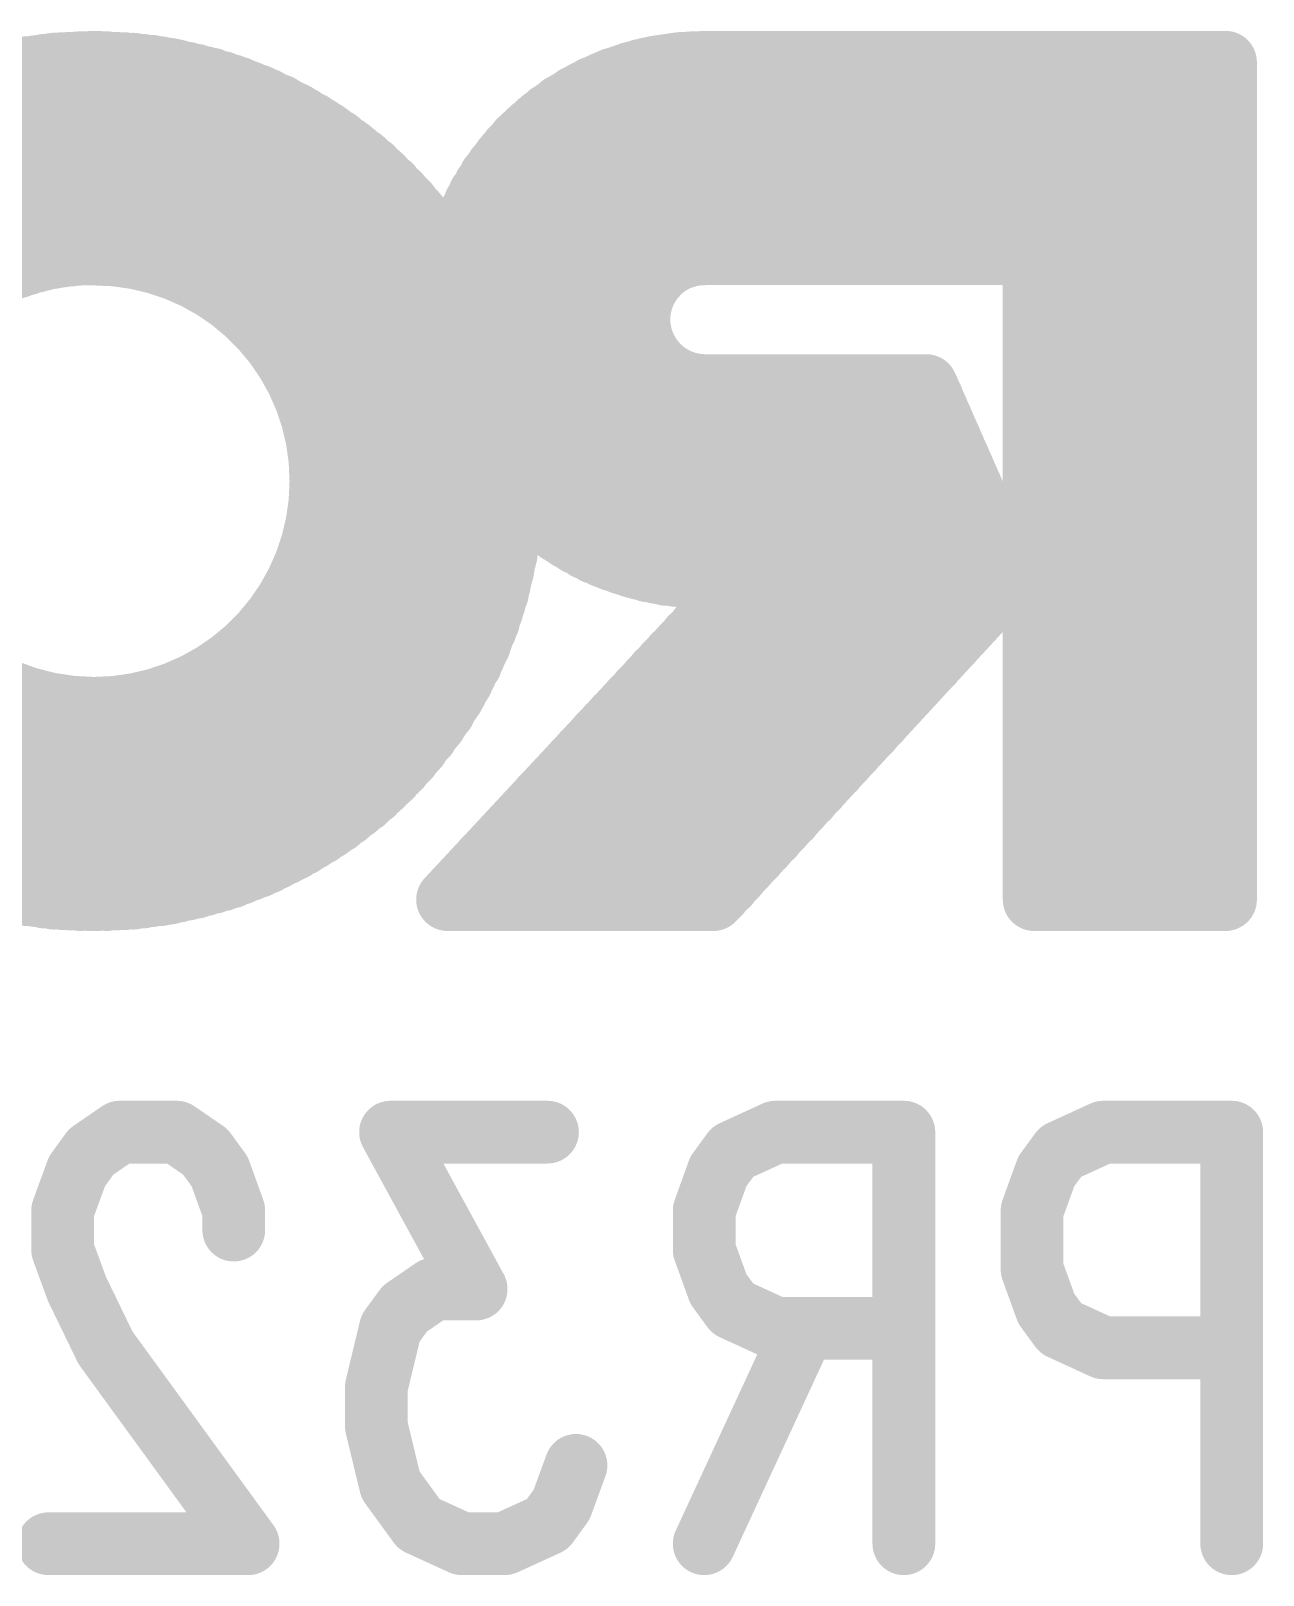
# Model space of a CAD drawing. Extents: x 100 to 144.1, y 92.1 to 144.1.
# Drawn here: x 113.886 to 115.85, y 118.909 to 121.372 of the extents above; entities that cross this region are included whole.
import ezdxf

# ---------------------------------------------------------------- set-up
doc = ezdxf.new("R2010")
doc.units = 0
doc.layers.get('0').update_dxf_attribs({"linetype": 'CONTINUOUS'})
doc.layers.add('SILK-BOTTOM_PHO', color=14, linetype='CONTINUOUS')

# ---------------------------------------------------------------- blocks, each defined once
blk = doc.blocks.new('ROUND_1')
at = {"const_width": 0.050038}
blk.add_lwpolyline([(-0.025018, 0, 1), (0.025018, 0, 1)], format="xyb", close=True, dxfattribs=at)

msp = doc.modelspace()

# ---------------------------------------------------------------- linework, layer by layer
at = {"layer": 'SILK-BOTTOM_PHO', "const_width": 0.100076}
for points in [[(113.986056, 121.32183, 0.2787557), (113.394744, 120.964452)], [(114.558572, 120.99671, 0.2637088), (113.985802, 121.321376)], [(114.9604, 121.32183, 0.3541647), (114.558572, 120.996456)], [(113.985802, 121.016776, 0.4142152), (113.622582, 120.65381)], [(114.348006, 120.65381, 0.4150365), (113.985802, 121.016014)], [(114.960146, 121.016776, 0.4142136), (114.85499, 120.91162)], [(114.85499, 120.91162, 0.4114035), (114.960146, 120.80621)], [(113.623344, 120.65381, 0.412169), (113.985802, 120.291606)], [(113.985802, 120.291606, 0.4142136), (114.348006, 120.65381)], [(113.985802, 119.986552, 0.4075421), (114.65306, 120.638824)], [(114.65306, 120.638824, 0.2134652), (114.9604, 120.500892)], [(114.960146, 120.500648, 0.0453372), (115.034538, 120.507406)], [(113.39449, 120.343676, 0.2778445), (113.985294, 119.986552)]]:
    msp.add_lwpolyline(points, format="xyb", dxfattribs=at)
for points in [[(113.837212, 121.304558), (113.837212, 120.984772)], [(113.851436, 121.307606), (113.851436, 120.990868)], [(114.11458, 121.30913), (113.85677, 121.30913)], [(113.865406, 121.310908), (113.865406, 120.995694)], [(113.87963, 121.313194), (113.87963, 121.000266)], [(113.893854, 121.314718), (113.893854, 121.00433)], [(113.907824, 121.317004), (113.907824, 121.00814)], [(113.922048, 121.318782), (113.922048, 121.01068)], [(113.936272, 121.319544), (113.936272, 121.012966)], [(113.950242, 121.320306), (113.950242, 121.01449)], [(113.964466, 121.321068), (113.964466, 121.016014)], [(113.97869, 121.321068), (113.97869, 121.016014)], [(113.99266, 121.32183), (113.99266, 121.016014)], [(114.006884, 121.321068), (114.006884, 121.016014)], [(114.021108, 121.320306), (114.021108, 121.01449)], [(114.035332, 121.319544), (114.035332, 121.012966)], [(114.049302, 121.318782), (114.049302, 121.01068)], [(114.063526, 121.317004), (114.063526, 121.00814)], [(114.07775, 121.31548), (114.07775, 121.005092)], [(114.09172, 121.313194), (114.09172, 121.000266)], [(114.105944, 121.310908), (114.105944, 120.996456)], [(114.120168, 121.307606), (114.120168, 120.990868)], [(114.134138, 121.304558), (114.134138, 120.984772)], [(114.841528, 121.303796), (114.841528, 120.518682)], [(114.855752, 121.307606), (114.855752, 120.924066)], [(115.790218, 121.30913), (114.8588, 121.30913)], [(114.869722, 121.31167), (114.869722, 120.96496)], [(114.883946, 121.313956), (114.883946, 120.983756)], [(114.89817, 121.316242), (114.89817, 120.996456)], [(114.912394, 121.318782), (114.912394, 121.005092)], [(114.926364, 121.320306), (114.926364, 121.01068)], [(114.940588, 121.321068), (114.940588, 121.01449)], [(114.954812, 121.321068), (114.954812, 121.016014)], [(115.790218, 121.32183), (114.960146, 121.32183)], [(114.968782, 121.32183), (114.968782, 121.016776)], [(114.983006, 121.32183), (114.983006, 121.016776)], [(114.99723, 121.32183), (114.99723, 121.016776)], [(115.0112, 121.32183), (115.0112, 121.016776)], [(115.025424, 121.32183), (115.025424, 121.016776)], [(115.039648, 121.32183), (115.039648, 121.016776)], [(115.053872, 121.32183), (115.053872, 121.016776)], [(115.067842, 121.32183), (115.067842, 121.016776)], [(115.082066, 121.32183), (115.082066, 121.016776)], [(115.09629, 121.32183), (115.09629, 121.016776)], [(115.11026, 121.32183), (115.11026, 121.016776)], [(115.124484, 121.32183), (115.124484, 121.016776)], [(115.138708, 121.32183), (115.138708, 121.016776)], [(115.152678, 121.32183), (115.152678, 121.016776)], [(115.166902, 121.32183), (115.166902, 121.016776)], [(115.181126, 121.32183), (115.181126, 121.016776)], [(115.195096, 121.32183), (115.195096, 121.016776)], [(115.20932, 121.32183), (115.20932, 121.016776)], [(115.223544, 121.32183), (115.223544, 121.016776)], [(115.237768, 121.32183), (115.237768, 121.016776)], [(115.251738, 121.32183), (115.251738, 121.016776)], [(115.265962, 121.32183), (115.265962, 121.016776)], [(115.280186, 121.32183), (115.280186, 121.016776)], [(115.294156, 121.32183), (115.294156, 121.016776)], [(115.30838, 121.32183), (115.30838, 121.016776)], [(115.322604, 121.32183), (115.322604, 121.016776)], [(115.336574, 121.32183), (115.336574, 121.016776)], [(115.350798, 121.32183), (115.350798, 121.016776)], [(115.365022, 121.32183), (115.365022, 121.016776)], [(115.378992, 121.32183), (115.378992, 121.016776)], [(115.393216, 121.32183), (115.393216, 121.016776)], [(115.40744, 121.32183), (115.40744, 121.016776)], [(115.421664, 121.32183), (115.421664, 121.016776)], [(115.435634, 121.32183), (115.435634, 121.016776)], [(115.449858, 121.32183), (115.449858, 121.016776)], [(115.464082, 121.32183), (115.464082, 121.016776)], [(115.478052, 121.32183), (115.478052, 121.016776)], [(115.492276, 121.32183), (115.492276, 119.986552)], [(115.5065, 121.32183), (115.5065, 119.986552)], [(115.52047, 121.32183), (115.52047, 119.986552)], [(115.534694, 121.32183), (115.534694, 119.986552)], [(115.548918, 121.32183), (115.548918, 119.986552)], [(115.562888, 121.32183), (115.562888, 119.986552)], [(115.577112, 121.32183), (115.577112, 119.986552)], [(115.591336, 121.32183), (115.591336, 119.986552)], [(115.60556, 121.32183), (115.60556, 119.986552)], [(115.61953, 121.32183), (115.61953, 119.986552)], [(115.633754, 121.32183), (115.633754, 119.986552)], [(115.647978, 121.32183), (115.647978, 119.986552)], [(115.661948, 121.32183), (115.661948, 119.986552)], [(115.676172, 121.32183), (115.676172, 119.986552)], [(115.690396, 121.32183), (115.690396, 119.986552)], [(115.704366, 121.32183), (115.704366, 119.986552)], [(115.71859, 121.32183), (115.71859, 119.986552)], [(115.732814, 121.32183), (115.732814, 119.986552)], [(115.747038, 121.32183), (115.747038, 119.986552)], [(115.761008, 121.32183), (115.761008, 119.986552)], [(115.775232, 121.32183), (115.775232, 119.986552)], [(115.790218, 121.32183), (115.790218, 119.986552)], [(114.215926, 121.280936), (113.755424, 121.280936)], [(114.172746, 121.29516), (113.798604, 121.29516)], [(114.148362, 121.301256), (114.148362, 120.978422)], [(114.162586, 121.297446), (114.162586, 120.970548)], [(114.176556, 121.293636), (114.176556, 120.962674)], [(114.19078, 121.289572), (114.19078, 120.953276)], [(114.205004, 121.284746), (114.205004, 120.943116)], [(114.219228, 121.279412), (114.219228, 120.931178)], [(115.790218, 121.280936), (114.781076, 121.280936)], [(114.784886, 121.281698), (114.784886, 120.539764)], [(114.79911, 121.28881), (114.79911, 120.533668)], [(114.813334, 121.294398), (114.813334, 120.52808)], [(115.790218, 121.29516), (114.814096, 121.29516)], [(114.827304, 121.29897), (114.827304, 120.523254)], [(114.251232, 121.266712), (113.720118, 121.266712)], [(114.233198, 121.273824), (114.233198, 120.919494)], [(114.247422, 121.26849), (114.247422, 120.90527)], [(114.261646, 121.26214), (114.261646, 120.889522)], [(114.275616, 121.255028), (114.275616, 120.871488)], [(114.742468, 121.258838), (114.742468, 120.563386)], [(115.790218, 121.266712), (114.754406, 121.266712)], [(114.756692, 121.267474), (114.756692, 120.55475)], [(114.770916, 121.275348), (114.770916, 120.546876)], [(114.308636, 121.238518), (113.662714, 121.238518)], [(114.281966, 121.252742), (113.689384, 121.252742)], [(114.28984, 121.247916), (114.28984, 120.85193)], [(114.304064, 121.240804), (114.304064, 120.828308)], [(114.318034, 121.23293), (114.318034, 120.799098)], [(115.790218, 121.238518), (114.711988, 121.238518)], [(114.714274, 121.23928), (114.714274, 120.582944)], [(114.728498, 121.24944), (114.728498, 120.572784)], [(115.790218, 121.252742), (114.731546, 121.252742)], [(114.355118, 121.210324), (113.616232, 121.210324)], [(114.33302, 121.224294), (113.63833, 121.224294)], [(114.332258, 121.224294), (114.332258, 120.761506)], [(114.346482, 121.215658), (114.346482, 120.69318)], [(114.360706, 121.20626), (114.360706, 120.10136)], [(115.790218, 121.210324), (114.678968, 121.210324)], [(114.685826, 121.21642), (114.685826, 120.605804)], [(115.790218, 121.224294), (114.694716, 121.224294)], [(114.70005, 121.228358), (114.70005, 120.59412)], [(114.394488, 121.181876), (113.577116, 121.181876)], [(114.375438, 121.1961), (113.595912, 121.1961)], [(114.374676, 121.196862), (114.374676, 120.110758)], [(114.3889, 121.18594), (114.3889, 120.12168)], [(115.790218, 121.181876), (114.651282, 121.181876)], [(114.657632, 121.188226), (114.657632, 120.634252)], [(115.790218, 121.1961), (114.663982, 121.1961)], [(114.671856, 121.203212), (114.671856, 120.619266)], [(114.412522, 121.167652), (113.559082, 121.167652)], [(114.403124, 121.174764), (114.403124, 120.132856)], [(114.417094, 121.163842), (114.417094, 120.143778)], [(115.790218, 121.167652), (114.639598, 121.167652)], [(114.643408, 121.171716), (114.643408, 120.537478)], [(114.443764, 121.139458), (113.527586, 121.139458)], [(114.429032, 121.153682), (113.542572, 121.153682)], [(114.431318, 121.151142), (114.431318, 120.156224)], [(114.445542, 121.137934), (114.445542, 120.169686)], [(114.615214, 121.133108), (114.615214, 120.430544)], [(115.790218, 121.139458), (114.618262, 121.139458)], [(115.790218, 121.153682), (114.628676, 121.153682)], [(114.629438, 121.153682), (114.629438, 120.475502)], [(114.472212, 121.111264), (113.499138, 121.111264)], [(114.45875, 121.125234), (113.5126, 121.125234)], [(114.459512, 121.124472), (114.459512, 120.183148)], [(114.473736, 121.109486), (114.473736, 120.19788)], [(115.790218, 121.111264), (114.60099, 121.111264)], [(114.60099, 121.109486), (114.60099, 120.393714)], [(115.790218, 121.125234), (114.609626, 121.125234)], [(114.497358, 121.082816), (113.473992, 121.082816)], [(114.48542, 121.09704), (113.48593, 121.09704)], [(114.48796, 121.093992), (114.48796, 120.213628)], [(115.790218, 121.082816), (114.58702, 121.082816)], [(115.790218, 121.09704), (114.593878, 121.09704)], [(114.509042, 121.068846), (113.462308, 121.068846)], [(114.50193, 121.077482), (114.50193, 120.230138)], [(114.516154, 121.059194), (114.516154, 120.248172)], [(115.790218, 121.068846), (114.58067, 121.068846)], [(114.58702, 121.081292), (114.58702, 120.36298)], [(114.530378, 121.040398), (113.440972, 121.040398)], [(114.520218, 121.054622), (113.451386, 121.054622)], [(114.530378, 121.040398), (114.530378, 120.267222)], [(115.790218, 121.040398), (114.57051, 121.040398)], [(114.572796, 121.045986), (114.572796, 120.335548)], [(115.790218, 121.054622), (114.575082, 121.054622)], [(113.927636, 121.012204), (113.422176, 121.012204)], [(114.539776, 121.026428), (113.431574, 121.026428)], [(114.549174, 121.012204), (114.043968, 121.012204)], [(114.544602, 121.019316), (114.544602, 120.287542)], [(114.928904, 121.012204), (114.561874, 121.012204)], [(115.790218, 121.026428), (114.565684, 121.026428)], [(115.485164, 121.016776), (114.960146, 121.016776)], [(115.485164, 121.016776), (115.485164, 119.986552)], [(115.790218, 121.012204), (115.485164, 121.012204)], [(113.870232, 120.99798), (113.41354, 120.99798)], [(114.899694, 120.99798), (114.101118, 120.99798)], [(114.883184, 120.983756), (114.136678, 120.983756)], [(114.558572, 120.997218), (114.558572, 120.310402)], [(115.790218, 120.99798), (115.485164, 120.99798)], [(115.790218, 120.983756), (115.485164, 120.983756)], [(114.872262, 120.969786), (114.16411, 120.969786)], [(115.790218, 120.969786), (115.485164, 120.969786)], [(114.864388, 120.955562), (114.187732, 120.955562)], [(114.8588, 120.941338), (114.20729, 120.941338)], [(115.790218, 120.955562), (115.485164, 120.955562)], [(115.790218, 120.941338), (115.485164, 120.941338)], [(114.855752, 120.927368), (114.2238, 120.927368)], [(114.85499, 120.913144), (114.239548, 120.913144)], [(115.790218, 120.927368), (115.485164, 120.927368)], [(115.790218, 120.913144), (115.485164, 120.913144)], [(114.85499, 120.89892), (114.25301, 120.89892)], [(114.858038, 120.88495), (114.265456, 120.88495)], [(114.855752, 120.898158), (114.855752, 120.514618)], [(115.790218, 120.89892), (115.485164, 120.89892)], [(115.790218, 120.88495), (115.485164, 120.88495)], [(114.862864, 120.870726), (114.276378, 120.870726)], [(115.790218, 120.870726), (115.485164, 120.870726)], [(114.869722, 120.856502), (114.286792, 120.856502)], [(114.880136, 120.842532), (114.295428, 120.842532)], [(114.869722, 120.857264), (114.869722, 120.510808)], [(114.883946, 120.838468), (114.883946, 120.508522)], [(115.790218, 120.856502), (115.485164, 120.856502)], [(115.790218, 120.842532), (115.485164, 120.842532)], [(114.895884, 120.828308), (114.304064, 120.828308)], [(114.920268, 120.814084), (114.311176, 120.814084)], [(114.89817, 120.826022), (114.89817, 120.50522)], [(114.912394, 120.817132), (114.912394, 120.503696)], [(114.926364, 120.811798), (114.926364, 120.502172)], [(115.790218, 120.828308), (115.485164, 120.828308)], [(115.790218, 120.814084), (115.485164, 120.814084)], [(115.316254, 120.79986), (114.317272, 120.79986)], [(114.940588, 120.807734), (114.940588, 120.50141)], [(114.954812, 120.80621), (114.954812, 120.50141)], [(115.313206, 120.80621), (114.960146, 120.80621)], [(114.968782, 120.80621), (114.968782, 120.500648)], [(114.983006, 120.80621), (114.983006, 120.50141)], [(114.99723, 120.80621), (114.99723, 120.502172)], [(115.0112, 120.80621), (115.0112, 120.503696)], [(115.025424, 120.80621), (115.025424, 120.505982)], [(115.039648, 120.80621), (115.039648, 120.057418)], [(115.053872, 120.80621), (115.053872, 120.072912)], [(115.067842, 120.80621), (115.067842, 120.087898)], [(115.082066, 120.80621), (115.082066, 120.103646)], [(115.09629, 120.80621), (115.09629, 120.118632)], [(115.11026, 120.80621), (115.11026, 120.13438)], [(115.124484, 120.80621), (115.124484, 120.149366)], [(115.138708, 120.80621), (115.138708, 120.16486)], [(115.152678, 120.80621), (115.152678, 120.180608)], [(115.166902, 120.80621), (115.166902, 120.195594)], [(115.181126, 120.80621), (115.181126, 120.211342)], [(115.195096, 120.80621), (115.195096, 120.226328)], [(115.20932, 120.80621), (115.20932, 120.242076)], [(115.223544, 120.80621), (115.223544, 120.256808)], [(115.237768, 120.80621), (115.237768, 120.272556)], [(115.251738, 120.80621), (115.251738, 120.288304)], [(115.265962, 120.80621), (115.265962, 120.30329)], [(115.280186, 120.80621), (115.280186, 120.319038)], [(115.294156, 120.80621), (115.294156, 120.334024)], [(115.30838, 120.80621), (115.30838, 120.349772)], [(115.313206, 120.80621), (115.447572, 120.500648)], [(115.790218, 120.79986), (115.485164, 120.79986)], [(115.322604, 120.78589), (114.323622, 120.78589)], [(115.327938, 120.771666), (114.328448, 120.771666)], [(115.322604, 120.78589), (115.322604, 120.364504)], [(115.790218, 120.78589), (115.485164, 120.78589)], [(115.790218, 120.771666), (115.485164, 120.771666)], [(115.334288, 120.757442), (114.33302, 120.757442)], [(115.340638, 120.743472), (114.337084, 120.743472)], [(115.336574, 120.753632), (115.336574, 120.380252)], [(115.790218, 120.757442), (115.485164, 120.757442)], [(115.790218, 120.743472), (115.485164, 120.743472)], [(115.346988, 120.729248), (114.340132, 120.729248)], [(115.353084, 120.715024), (114.34318, 120.715024)], [(115.350798, 120.721374), (115.350798, 120.395238)], [(115.790218, 120.729248), (115.485164, 120.729248)], [(115.790218, 120.715024), (115.485164, 120.715024)], [(115.359434, 120.701054), (114.344958, 120.701054)], [(115.365022, 120.689116), (115.365022, 120.410986)], [(115.790218, 120.701054), (115.485164, 120.701054)], [(115.365784, 120.68683), (114.346482, 120.68683)], [(115.372134, 120.672606), (114.348006, 120.672606)], [(115.790218, 120.68683), (115.485164, 120.68683)], [(115.790218, 120.672606), (115.485164, 120.672606)], [(115.37823, 120.658382), (114.348006, 120.658382)], [(115.38458, 120.644412), (114.348006, 120.644412)], [(115.378992, 120.656858), (115.378992, 120.426734)], [(115.790218, 120.658382), (115.485164, 120.658382)], [(115.790218, 120.644412), (115.485164, 120.644412)], [(114.652044, 120.615964), (114.346482, 120.615964)], [(114.346482, 120.615202), (114.346482, 120.091962)], [(114.65306, 120.630188), (114.347244, 120.630188)], [(115.390168, 120.630188), (114.661696, 120.630188)], [(115.396518, 120.615964), (114.674904, 120.615964)], [(115.393216, 120.623838), (115.393216, 120.44172)], [(115.790218, 120.630188), (115.485164, 120.630188)], [(115.790218, 120.615964), (115.485164, 120.615964)], [(114.651282, 120.601994), (114.344196, 120.601994)], [(115.402614, 120.601994), (114.690652, 120.601994)], [(115.40744, 120.59158), (115.40744, 120.457214)], [(115.790218, 120.601994), (115.485164, 120.601994)], [(114.648234, 120.573546), (114.33937, 120.573546)], [(114.649758, 120.58777), (114.341656, 120.58777)], [(115.408964, 120.58777), (114.707924, 120.58777)], [(115.415314, 120.573546), (114.72672, 120.573546)], [(115.790218, 120.58777), (115.485164, 120.58777)], [(115.790218, 120.573546), (115.485164, 120.573546)], [(114.64417, 120.545352), (114.331496, 120.545352)], [(114.332258, 120.546876), (114.332258, 120.083326)], [(114.64671, 120.559576), (114.33556, 120.559576)], [(115.421664, 120.559576), (114.74958, 120.559576)], [(115.42776, 120.545352), (114.774726, 120.545352)], [(115.421664, 120.559576), (115.421664, 120.4722)], [(115.790218, 120.559576), (115.485164, 120.559576)], [(115.790218, 120.545352), (115.485164, 120.545352)], [(114.638836, 120.517158), (114.321336, 120.517158)], [(114.641884, 120.531128), (114.32667, 120.531128)], [(115.43411, 120.531128), (114.806222, 120.531128)], [(115.44046, 120.517158), (114.847116, 120.517158)], [(115.435634, 120.527318), (115.435634, 120.487948)], [(115.790218, 120.531128), (115.485164, 120.531128)], [(115.790218, 120.517158), (115.485164, 120.517158)], [(114.635534, 120.502934), (114.314986, 120.502934)], [(114.318034, 120.508522), (114.318034, 120.07469)], [(115.034822, 120.507506), (114.549936, 119.986552)], [(114.998754, 120.502934), (114.923316, 120.502934)], [(115.447572, 120.500648), (114.973608, 119.986552)], [(115.025424, 120.497346), (115.025424, 120.042432)], [(115.445794, 120.502934), (115.029488, 120.502934)], [(115.790218, 120.502934), (115.485164, 120.502934)], [(114.628676, 120.474486), (114.300762, 120.474486)], [(114.304064, 120.480074), (114.304064, 120.066816)], [(114.632486, 120.48871), (114.307874, 120.48871)], [(114.99723, 120.466866), (114.99723, 120.010936)], [(115.423188, 120.474486), (115.003326, 120.474486)], [(115.0112, 120.48236), (115.0112, 120.026684)], [(115.435634, 120.48871), (115.016788, 120.48871)], [(115.790218, 120.48871), (115.485164, 120.48871)], [(115.790218, 120.474486), (115.485164, 120.474486)], [(114.62004, 120.446292), (114.282728, 120.446292)], [(114.28984, 120.456452), (114.28984, 120.059704)], [(114.624612, 120.460516), (114.292126, 120.460516)], [(115.396518, 120.446292), (114.976656, 120.446292)], [(114.983006, 120.45188), (114.983006, 119.99595)], [(115.409726, 120.460516), (114.990118, 120.460516)], [(115.790218, 120.460516), (115.485164, 120.460516)], [(115.790218, 120.446292), (115.485164, 120.446292)], [(114.610388, 120.418098), (114.260884, 120.418098)], [(114.261646, 120.418098), (114.261646, 120.04548)], [(114.615214, 120.432068), (114.271806, 120.432068)], [(114.275616, 120.436132), (114.275616, 120.052592)], [(115.370356, 120.418098), (114.950748, 120.418098)], [(114.954812, 120.421146), (114.954812, 119.986552)], [(115.383818, 120.432068), (114.96421, 120.432068)], [(114.968782, 120.436894), (114.968782, 119.986552)], [(115.790218, 120.432068), (115.485164, 120.432068)], [(115.790218, 120.418098), (115.485164, 120.418098)], [(114.604292, 120.403874), (114.247422, 120.403874)], [(114.247422, 120.403112), (114.247422, 120.03913)], [(115.35791, 120.403874), (114.93754, 120.403874)], [(114.940588, 120.40616), (114.940588, 119.986552)], [(115.790218, 120.403874), (115.485164, 120.403874)], [(114.592354, 120.37568), (114.21745, 120.37568)], [(114.219228, 120.376442), (114.219228, 120.028208)], [(114.598704, 120.38965), (114.233198, 120.38965)], [(114.233198, 120.388888), (114.233198, 120.033796)], [(115.332002, 120.37568), (114.911378, 120.37568)], [(114.912394, 120.37568), (114.912394, 119.986552)], [(115.344448, 120.38965), (114.92484, 120.38965)], [(114.926364, 120.391174), (114.926364, 119.986552)], [(115.790218, 120.38965), (115.485164, 120.38965)], [(115.790218, 120.37568), (115.485164, 120.37568)], [(114.176556, 120.345708), (114.176556, 120.013984)], [(114.578384, 120.347232), (114.178334, 120.347232)], [(114.19078, 120.355106), (114.19078, 120.018048)], [(114.585242, 120.361456), (114.199416, 120.361456)], [(114.205004, 120.365266), (114.205004, 120.02262)], [(114.883946, 120.344946), (114.883946, 119.986552)], [(115.305332, 120.347232), (114.884708, 120.347232)], [(115.31854, 120.361456), (114.89817, 120.361456)], [(114.89817, 120.360694), (114.89817, 119.986552)], [(115.790218, 120.361456), (115.485164, 120.361456)], [(115.790218, 120.347232), (115.485164, 120.347232)], [(113.847372, 120.319038), (113.407952, 120.319038)], [(113.837212, 120.322848), (113.837212, 120.003062)], [(114.563398, 120.319038), (114.123216, 120.319038)], [(114.134138, 120.322848), (114.134138, 120.003062)], [(114.148362, 120.32996), (114.148362, 120.00611)], [(114.571272, 120.333262), (114.15395, 120.333262)], [(114.162586, 120.337072), (114.162586, 120.010174)], [(115.279424, 120.319038), (114.8588, 120.319038)], [(114.869722, 120.32996), (114.869722, 119.986552)], [(115.292632, 120.333262), (114.872262, 120.333262)], [(115.790218, 120.333262), (115.485164, 120.333262)], [(115.790218, 120.319038), (115.485164, 120.319038)], [(113.889028, 120.304814), (113.416588, 120.304814)], [(113.851436, 120.317514), (113.851436, 120.000014)], [(113.865406, 120.311926), (113.865406, 119.997474)], [(113.87963, 120.3071), (113.87963, 119.994426)], [(113.893854, 120.30329), (113.893854, 119.992902)], [(113.907824, 120.300242), (113.907824, 119.990616)], [(113.922048, 120.29694), (113.922048, 119.988838)], [(113.936272, 120.294654), (113.936272, 119.988076)], [(114.035332, 120.294654), (114.035332, 119.988076)], [(114.049302, 120.29694), (114.049302, 119.988838)], [(114.063526, 120.300242), (114.063526, 119.990616)], [(114.07775, 120.30329), (114.07775, 119.992902)], [(114.554762, 120.304814), (114.082322, 120.304814)], [(114.09172, 120.3071), (114.09172, 119.994426)], [(114.105944, 120.311926), (114.105944, 119.996712)], [(114.120168, 120.317514), (114.120168, 120.000014)], [(114.841528, 120.299226), (114.841528, 119.986552)], [(115.266724, 120.304814), (114.845592, 120.304814)], [(114.855752, 120.314974), (114.855752, 119.986552)], [(115.790218, 120.304814), (115.485164, 120.304814)], [(114.545364, 120.29059), (113.425478, 120.29059)], [(114.535966, 120.27662), (113.434876, 120.27662)], [(113.950242, 120.29313), (113.950242, 119.987314)], [(113.964466, 120.292368), (113.964466, 119.986552)], [(113.97869, 120.291606), (113.97869, 119.986552)], [(113.99266, 120.291606), (113.99266, 119.986552)], [(114.006884, 120.292368), (114.006884, 119.986552)], [(114.021108, 120.29313), (114.021108, 119.987314)], [(114.813334, 120.269508), (114.813334, 119.986552)], [(115.240816, 120.27662), (114.81943, 120.27662)], [(114.827304, 120.284494), (114.827304, 119.986552)], [(115.253262, 120.29059), (114.832892, 120.29059)], [(115.790218, 120.29059), (115.485164, 120.29059)], [(115.790218, 120.27662), (115.485164, 120.27662)], [(114.526314, 120.262396), (113.445036, 120.262396)], [(114.515392, 120.248172), (113.455196, 120.248172)], [(115.214908, 120.248172), (114.79276, 120.248172)], [(114.79911, 120.25376), (114.79911, 119.986552)], [(115.227354, 120.262396), (114.806222, 120.262396)], [(115.790218, 120.262396), (115.485164, 120.262396)], [(115.790218, 120.248172), (115.485164, 120.248172)], [(114.50447, 120.234202), (113.467134, 120.234202)], [(114.492532, 120.219978), (113.478818, 120.219978)], [(115.188238, 120.219978), (114.766852, 120.219978)], [(114.770916, 120.223026), (114.770916, 119.986552)], [(115.201446, 120.234202), (114.780314, 120.234202)], [(114.784886, 120.238774), (114.784886, 119.986552)], [(115.790218, 120.234202), (115.485164, 120.234202)], [(115.790218, 120.219978), (115.485164, 120.219978)], [(114.480086, 120.205754), (113.490502, 120.205754)], [(115.175538, 120.205754), (114.753644, 120.205754)], [(114.756692, 120.208294), (114.756692, 119.986552)], [(115.790218, 120.205754), (115.485164, 120.205754)], [(114.467386, 120.191784), (113.503964, 120.191784)], [(114.453416, 120.17756), (113.518188, 120.17756)], [(115.14963, 120.17756), (114.727482, 120.17756)], [(114.728498, 120.17756), (114.728498, 119.986552)], [(115.162076, 120.191784), (114.740944, 120.191784)], [(114.742468, 120.193308), (114.742468, 119.986552)], [(115.790218, 120.191784), (115.485164, 120.191784)], [(115.790218, 120.17756), (115.485164, 120.17756)], [(114.43843, 120.163336), (113.53292, 120.163336)], [(114.422682, 120.149366), (113.548668, 120.149366)], [(114.70005, 120.146826), (114.70005, 119.986552)], [(115.123722, 120.149366), (114.700812, 120.149366)], [(115.136168, 120.163336), (114.714274, 120.163336)], [(114.714274, 120.162574), (114.714274, 119.986552)], [(115.790218, 120.163336), (115.485164, 120.163336)], [(115.790218, 120.149366), (115.485164, 120.149366)], [(114.40541, 120.135142), (113.56594, 120.135142)], [(114.685826, 120.13184), (114.685826, 119.986552)], [(115.11026, 120.135142), (114.688366, 120.135142)], [(115.790218, 120.135142), (115.485164, 120.135142)], [(114.387376, 120.120918), (113.584228, 120.120918)], [(114.367564, 120.106694), (113.603786, 120.106694)], [(114.657632, 120.10136), (114.657632, 119.986552)], [(115.084352, 120.106694), (114.661696, 120.106694)], [(114.671856, 120.117108), (114.671856, 119.986552)], [(115.097052, 120.120918), (114.674904, 120.120918)], [(115.790218, 120.120918), (115.485164, 120.120918)], [(115.790218, 120.106694), (115.485164, 120.106694)], [(114.346482, 120.092724), (113.624106, 120.092724)], [(114.323622, 120.0785), (113.647728, 120.0785)], [(115.058444, 120.0785), (114.635534, 120.0785)], [(114.643408, 120.086374), (114.643408, 119.986552)], [(115.071144, 120.092724), (114.648996, 120.092724)], [(115.790218, 120.092724), (115.485164, 120.092724)], [(115.790218, 120.0785), (115.485164, 120.0785)], [(114.298476, 120.064276), (113.672874, 120.064276)], [(114.270282, 120.050306), (113.701322, 120.050306)], [(115.032536, 120.050306), (114.608864, 120.050306)], [(114.615214, 120.05564), (114.615214, 119.986552)], [(115.044982, 120.064276), (114.622326, 120.064276)], [(114.629438, 120.071388), (114.629438, 119.986552)], [(115.790218, 120.064276), (115.485164, 120.064276)], [(115.790218, 120.050306), (115.485164, 120.050306)], [(114.238024, 120.036082), (113.733326, 120.036082)], [(114.58702, 120.02516), (114.58702, 119.986552)], [(115.019074, 120.036082), (114.596418, 120.036082)], [(114.60099, 120.040908), (114.60099, 119.986552)], [(115.790218, 120.036082), (115.485164, 120.036082)], [(114.200178, 120.021858), (113.771172, 120.021858)], [(114.152426, 120.007888), (113.819178, 120.007888)], [(114.993166, 120.007888), (114.569748, 120.007888)], [(114.572796, 120.010174), (114.572796, 119.986552)], [(115.006628, 120.021858), (114.582956, 120.021858)], [(115.790218, 120.021858), (115.485164, 120.021858)], [(115.790218, 120.007888), (115.485164, 120.007888)], [(114.082322, 119.993664), (113.889028, 119.993664)], [(114.973608, 119.986552), (114.549936, 119.986552)], [(114.979958, 119.993664), (114.557048, 119.993664)], [(114.558572, 119.995188), (114.558572, 119.986552)], [(115.790218, 119.993664), (115.485164, 119.993664)], [(115.790218, 119.986552), (115.485164, 119.986552)], [(114.027204, 119.615712), (113.981738, 119.58447)], [(114.118136, 119.615712), (114.027204, 119.615712)], [(114.163602, 119.58447), (114.118136, 119.615712)], [(114.709194, 119.615712), (114.459004, 119.615712)], [(114.459004, 119.615712), (114.595402, 119.365522)], [(115.072668, 119.615712), (115.004596, 119.58447)], [(115.277392, 119.615712), (115.072668, 119.615712)], [(115.277392, 119.615712), (115.277392, 118.959376)], [(115.5954, 119.615712), (115.527328, 119.58447)], [(115.800124, 119.615712), (115.5954, 119.615712)], [(115.800124, 119.615712), (115.800124, 118.959376)], [(113.981738, 119.58447), (113.959132, 119.553228)], [(114.186462, 119.553228), (114.163602, 119.58447)], [(115.004596, 119.58447), (114.981736, 119.553228)], [(115.527328, 119.58447), (115.504468, 119.553228)], [(113.959132, 119.553228), (113.936272, 119.490744)], [(114.209068, 119.490744), (114.186462, 119.553228)], [(114.981736, 119.553228), (114.95913, 119.490744)], [(115.504468, 119.553228), (115.481862, 119.490744)], [(113.936272, 119.490744), (113.936272, 119.428006)], [(114.209068, 119.459502), (114.209068, 119.490744)], [(114.95913, 119.490744), (114.95913, 119.428006)], [(115.481862, 119.490744), (115.481862, 119.396764)], [(113.936272, 119.428006), (113.959132, 119.365522)], [(114.95913, 119.428006), (114.981736, 119.365522)], [(115.481862, 119.396764), (115.504468, 119.33428)], [(113.959132, 119.365522), (114.004598, 119.271796)], [(114.52733, 119.365522), (114.481864, 119.33428)], [(114.595402, 119.365522), (114.52733, 119.365522)], [(114.981736, 119.365522), (115.004596, 119.33428)], [(114.481864, 119.33428), (114.459004, 119.303038)], [(115.004596, 119.33428), (115.072668, 119.303038)], [(115.504468, 119.33428), (115.527328, 119.303038)], [(114.459004, 119.303038), (114.436398, 119.209312)], [(115.118134, 119.303038), (114.95913, 118.959376)], [(115.072668, 119.303038), (115.277392, 119.303038)], [(115.527328, 119.303038), (115.5954, 119.271796)], [(114.004598, 119.271796), (114.231928, 118.959376)], [(115.5954, 119.271796), (115.800124, 119.271796)], [(114.436398, 119.209312), (114.436398, 119.146828)], [(114.436398, 119.146828), (114.459004, 119.053102)], [(114.7318, 119.02186), (114.75466, 119.084344)], [(114.459004, 119.053102), (114.50447, 118.990618)], [(114.709194, 118.990618), (114.7318, 119.02186)], [(114.50447, 118.990618), (114.572796, 118.959376)], [(114.640868, 118.959376), (114.709194, 118.990618)], [(114.231928, 118.959376), (113.913666, 118.959376)], [(114.572796, 118.959376), (114.640868, 118.959376)]]:
    msp.add_lwpolyline(points, dxfattribs=at)

# ---------------------------------------------------------------- block references
at = {"layer": 'SILK-BOTTOM_PHO'}
for p in [(113.837212, 121.304558), (113.851436, 121.307606), (113.85677, 121.30913), (113.865406, 121.310908), (113.87963, 121.313194), (113.893854, 121.314718), (113.907824, 121.317004), (113.922048, 121.318782), (113.936272, 121.319544), (113.950242, 121.320306), (113.964466, 121.321068), (113.97869, 121.321068), (113.985802, 121.32183), (113.985802, 121.321376), (113.986056, 121.32183), (113.99266, 121.32183), (114.006884, 121.321068), (114.021108, 121.320306), (114.035332, 121.319544), (114.049302, 121.318782), (114.063526, 121.317004), (114.07775, 121.31548), (114.09172, 121.313194), (114.105944, 121.310908), (114.11458, 121.30913), (114.120168, 121.307606), (114.134138, 121.304558), (114.841528, 121.303796), (114.855752, 121.307606), (114.8588, 121.30913), (114.869722, 121.31167), (114.883946, 121.313956), (114.89817, 121.316242), (114.912394, 121.318782), (114.926364, 121.320306), (114.940588, 121.321068), (114.954812, 121.321068), (114.960146, 121.32183), (114.960146, 121.32183), (114.9604, 121.32183), (114.968782, 121.32183), (114.983006, 121.32183), (114.99723, 121.32183), (115.0112, 121.32183), (115.025424, 121.32183), (115.039648, 121.32183), (115.053872, 121.32183), (115.067842, 121.32183), (115.082066, 121.32183), (115.09629, 121.32183), (115.11026, 121.32183), (115.124484, 121.32183), (115.138708, 121.32183), (115.152678, 121.32183), (115.166902, 121.32183), (115.181126, 121.32183), (115.195096, 121.32183), (115.20932, 121.32183), (115.223544, 121.32183), (115.237768, 121.32183), (115.251738, 121.32183), (115.265962, 121.32183), (115.280186, 121.32183), (115.294156, 121.32183), (115.30838, 121.32183), (115.322604, 121.32183), (115.336574, 121.32183), (115.350798, 121.32183), (115.365022, 121.32183), (115.378992, 121.32183), (115.393216, 121.32183), (115.40744, 121.32183), (115.421664, 121.32183), (115.435634, 121.32183), (115.449858, 121.32183), (115.464082, 121.32183), (115.478052, 121.32183), (115.492276, 121.32183), (115.5065, 121.32183), (115.52047, 121.32183), (115.534694, 121.32183), (115.548918, 121.32183), (115.562888, 121.32183), (115.577112, 121.32183), (115.591336, 121.32183), (115.60556, 121.32183), (115.61953, 121.32183), (115.633754, 121.32183), (115.647978, 121.32183), (115.661948, 121.32183), (115.676172, 121.32183), (115.690396, 121.32183), (115.704366, 121.32183), (115.71859, 121.32183), (115.732814, 121.32183), (115.747038, 121.32183), (115.761008, 121.32183), (115.775232, 121.32183), (115.790218, 121.32183), (115.790218, 121.32183), (115.790218, 121.30913), (114.148362, 121.301256), (114.162586, 121.297446), (114.172746, 121.29516), (114.176556, 121.293636), (114.19078, 121.289572), (114.205004, 121.284746), (114.215926, 121.280936), (114.219228, 121.279412), (114.781076, 121.280936), (114.784886, 121.281698), (114.79911, 121.28881), (114.813334, 121.294398), (114.814096, 121.29516), (114.827304, 121.29897), (115.790218, 121.29516), (115.790218, 121.280936), (114.233198, 121.273824), (114.247422, 121.26849), (114.251232, 121.266712), (114.261646, 121.26214), (114.275616, 121.255028), (114.742468, 121.258838), (114.754406, 121.266712), (114.756692, 121.267474), (114.770916, 121.275348), (115.790218, 121.266712), (114.281966, 121.252742), (114.28984, 121.247916), (114.304064, 121.240804), (114.308636, 121.238518), (114.318034, 121.23293), (114.711988, 121.238518), (114.714274, 121.23928), (114.728498, 121.24944), (114.731546, 121.252742), (115.790218, 121.252742), (115.790218, 121.238518), (114.332258, 121.224294), (114.33302, 121.224294), (114.346482, 121.215658), (114.355118, 121.210324), (114.360706, 121.20626), (114.678968, 121.210324), (114.685826, 121.21642), (114.694716, 121.224294), (114.70005, 121.228358), (115.790218, 121.224294), (115.790218, 121.210324), (114.374676, 121.196862), (114.375438, 121.1961), (114.3889, 121.18594), (114.394488, 121.181876), (114.651282, 121.181876), (114.657632, 121.188226), (114.663982, 121.1961), (114.671856, 121.203212), (115.790218, 121.1961), (115.790218, 121.181876), (114.403124, 121.174764), (114.412522, 121.167652), (114.417094, 121.163842), (114.639598, 121.167652), (114.643408, 121.171716), (115.790218, 121.167652), (114.429032, 121.153682), (114.431318, 121.151142), (114.443764, 121.139458), (114.445542, 121.137934), (114.615214, 121.133108), (114.618262, 121.139458), (114.628676, 121.153682), (114.629438, 121.153682), (115.790218, 121.153682), (115.790218, 121.139458), (114.45875, 121.125234), (114.459512, 121.124472), (114.472212, 121.111264), (114.473736, 121.109486), (114.60099, 121.111264), (114.60099, 121.109486), (114.609626, 121.125234), (115.790218, 121.125234), (115.790218, 121.111264), (114.48542, 121.09704), (114.48796, 121.093992), (114.497358, 121.082816), (114.58702, 121.082816), (114.593878, 121.09704), (115.790218, 121.09704), (115.790218, 121.082816), (114.50193, 121.077482), (114.509042, 121.068846), (114.516154, 121.059194), (114.58067, 121.068846), (114.58702, 121.081292), (115.790218, 121.068846), (114.520218, 121.054622), (114.530378, 121.040398), (114.530378, 121.040398), (114.57051, 121.040398), (114.572796, 121.045986), (114.575082, 121.054622), (115.790218, 121.054622), (115.790218, 121.040398), (113.907824, 121.00814), (113.922048, 121.01068), (113.927636, 121.012204), (113.936272, 121.012966), (113.950242, 121.01449), (113.964466, 121.016014), (113.97869, 121.016014), (113.985802, 121.016776), (113.985802, 121.016776), (113.985802, 121.016014), (113.99266, 121.016014), (114.006884, 121.016014), (114.021108, 121.01449), (114.035332, 121.012966), (114.043968, 121.012204), (114.049302, 121.01068), (114.063526, 121.00814), (114.539776, 121.026428), (114.544602, 121.019316), (114.549174, 121.012204), (114.561874, 121.012204), (114.565684, 121.026428), (114.926364, 121.01068), (114.928904, 121.012204), (114.940588, 121.01449), (114.954812, 121.016014), (114.960146, 121.016776), (114.960146, 121.016776), (114.960146, 121.016776), (114.968782, 121.016776), (114.983006, 121.016776), (114.99723, 121.016776), (115.0112, 121.016776), (115.025424, 121.016776), (115.039648, 121.016776), (115.053872, 121.016776), (115.067842, 121.016776), (115.082066, 121.016776), (115.09629, 121.016776), (115.11026, 121.016776), (115.124484, 121.016776), (115.138708, 121.016776), (115.152678, 121.016776), (115.166902, 121.016776), (115.181126, 121.016776), (115.195096, 121.016776), (115.20932, 121.016776), (115.223544, 121.016776), (115.237768, 121.016776), (115.251738, 121.016776), (115.265962, 121.016776), (115.280186, 121.016776), (115.294156, 121.016776), (115.30838, 121.016776), (115.322604, 121.016776), (115.336574, 121.016776), (115.350798, 121.016776), (115.365022, 121.016776), (115.378992, 121.016776), (115.393216, 121.016776), (115.40744, 121.016776), (115.421664, 121.016776), (115.435634, 121.016776), (115.449858, 121.016776), (115.464082, 121.016776), (115.478052, 121.016776), (115.485164, 121.016776), (115.485164, 121.016776), (115.485164, 121.012204), (115.790218, 121.026428), (115.790218, 121.012204), (113.837212, 120.984772), (113.851436, 120.990868), (113.865406, 120.995694), (113.870232, 120.99798), (113.87963, 121.000266), (113.893854, 121.00433), (114.07775, 121.005092), (114.09172, 121.000266), (114.101118, 120.99798), (114.105944, 120.996456), (114.120168, 120.990868), (114.134138, 120.984772), (114.136678, 120.983756), (114.558572, 120.997218), (114.558572, 120.99671), (114.558572, 120.996456), (114.558572, 120.996456), (114.883184, 120.983756), (114.883946, 120.983756), (114.89817, 120.996456), (114.899694, 120.99798), (114.912394, 121.005092), (115.485164, 120.99798), (115.485164, 120.983756), (115.790218, 120.99798), (115.790218, 120.983756), (114.148362, 120.978422), (114.162586, 120.970548), (114.16411, 120.969786), (114.176556, 120.962674), (114.869722, 120.96496), (114.872262, 120.969786), (115.485164, 120.969786), (115.790218, 120.969786), (114.187732, 120.955562), (114.19078, 120.953276), (114.205004, 120.943116), (114.20729, 120.941338), (114.8588, 120.941338), (114.864388, 120.955562), (115.485164, 120.955562), (115.485164, 120.941338), (115.790218, 120.955562), (115.790218, 120.941338), (114.219228, 120.931178), (114.2238, 120.927368), (114.233198, 120.919494), (114.239548, 120.913144), (114.85499, 120.913144), (114.85499, 120.91162), (114.85499, 120.91162), (114.855752, 120.927368), (114.855752, 120.924066), (115.485164, 120.927368), (115.485164, 120.913144), (115.790218, 120.927368), (115.790218, 120.913144), (114.247422, 120.90527), (114.25301, 120.89892), (114.261646, 120.889522), (114.265456, 120.88495), (114.85499, 120.89892), (114.855752, 120.898158), (114.858038, 120.88495), (115.485164, 120.89892), (115.485164, 120.88495), (115.790218, 120.89892), (115.790218, 120.88495), (114.275616, 120.871488), (114.276378, 120.870726), (114.862864, 120.870726), (115.485164, 120.870726), (115.790218, 120.870726), (114.286792, 120.856502), (114.28984, 120.85193), (114.295428, 120.842532), (114.869722, 120.857264), (114.869722, 120.856502), (114.880136, 120.842532), (114.883946, 120.838468), (115.485164, 120.856502), (115.485164, 120.842532), (115.790218, 120.856502), (115.790218, 120.842532), (114.304064, 120.828308), (114.304064, 120.828308), (114.311176, 120.814084), (114.895884, 120.828308), (114.89817, 120.826022), (114.912394, 120.817132), (114.920268, 120.814084), (114.926364, 120.811798), (115.485164, 120.828308), (115.485164, 120.814084), (115.790218, 120.828308), (115.790218, 120.814084), (114.317272, 120.79986), (114.318034, 120.799098), (114.940588, 120.807734), (114.954812, 120.80621), (114.960146, 120.80621), (114.960146, 120.80621), (114.968782, 120.80621), (114.983006, 120.80621), (114.99723, 120.80621), (115.0112, 120.80621), (115.025424, 120.80621), (115.039648, 120.80621), (115.053872, 120.80621), (115.067842, 120.80621), (115.082066, 120.80621), (115.09629, 120.80621), (115.11026, 120.80621), (115.124484, 120.80621), (115.138708, 120.80621), (115.152678, 120.80621), (115.166902, 120.80621), (115.181126, 120.80621), (115.195096, 120.80621), (115.20932, 120.80621), (115.223544, 120.80621), (115.237768, 120.80621), (115.251738, 120.80621), (115.265962, 120.80621), (115.280186, 120.80621), (115.294156, 120.80621), (115.30838, 120.80621), (115.313206, 120.80621), (115.313206, 120.80621), (115.316254, 120.79986), (115.485164, 120.79986), (115.790218, 120.79986), (114.323622, 120.78589), (114.328448, 120.771666), (115.322604, 120.78589), (115.322604, 120.78589), (115.327938, 120.771666), (115.485164, 120.78589), (115.485164, 120.771666), (115.790218, 120.78589), (115.790218, 120.771666), (114.332258, 120.761506), (114.33302, 120.757442), (114.337084, 120.743472), (115.334288, 120.757442), (115.336574, 120.753632), (115.340638, 120.743472), (115.485164, 120.757442), (115.485164, 120.743472), (115.790218, 120.757442), (115.790218, 120.743472), (114.340132, 120.729248), (114.34318, 120.715024), (115.346988, 120.729248), (115.350798, 120.721374), (115.353084, 120.715024), (115.485164, 120.729248), (115.485164, 120.715024), (115.790218, 120.729248), (115.790218, 120.715024), (114.344958, 120.701054), (114.346482, 120.69318), (115.359434, 120.701054), (115.365022, 120.689116), (115.485164, 120.701054), (115.790218, 120.701054), (114.346482, 120.68683), (114.348006, 120.672606), (115.365784, 120.68683), (115.372134, 120.672606), (115.485164, 120.68683), (115.485164, 120.672606), (115.790218, 120.68683), (115.790218, 120.672606), (114.348006, 120.658382), (114.348006, 120.65381), (114.348006, 120.65381), (114.348006, 120.65381), (114.348006, 120.644412), (114.65306, 120.638824), (114.65306, 120.638824), (114.65306, 120.638824), (115.37823, 120.658382), (115.378992, 120.656858), (115.38458, 120.644412), (115.485164, 120.658382), (115.485164, 120.644412), (115.790218, 120.658382), (115.790218, 120.644412), (114.346482, 120.615964), (114.346482, 120.615202), (114.347244, 120.630188), (114.652044, 120.615964), (114.65306, 120.630188), (114.657632, 120.634252), (114.661696, 120.630188), (114.671856, 120.619266), (114.674904, 120.615964), (115.390168, 120.630188), (115.393216, 120.623838), (115.396518, 120.615964), (115.485164, 120.630188), (115.485164, 120.615964), (115.790218, 120.630188), (115.790218, 120.615964), (114.344196, 120.601994), (114.651282, 120.601994), (114.685826, 120.605804), (114.690652, 120.601994), (114.70005, 120.59412), (115.402614, 120.601994), (115.40744, 120.59158), (115.485164, 120.601994), (115.790218, 120.601994), (114.33937, 120.573546), (114.341656, 120.58777), (114.648234, 120.573546), (114.649758, 120.58777), (114.707924, 120.58777), (114.714274, 120.582944), (114.72672, 120.573546), (114.728498, 120.572784), (115.408964, 120.58777), (115.415314, 120.573546), (115.485164, 120.58777), (115.485164, 120.573546), (115.790218, 120.58777), (115.790218, 120.573546), (114.331496, 120.545352), (114.332258, 120.546876), (114.33556, 120.559576), (114.64417, 120.545352), (114.64671, 120.559576), (114.742468, 120.563386), (114.74958, 120.559576), (114.756692, 120.55475), (114.770916, 120.546876), (114.774726, 120.545352), (115.421664, 120.559576), (115.421664, 120.559576), (115.42776, 120.545352), (115.485164, 120.559576), (115.485164, 120.545352), (115.790218, 120.559576), (115.790218, 120.545352), (114.321336, 120.517158), (114.32667, 120.531128), (114.638836, 120.517158), (114.641884, 120.531128), (114.643408, 120.537478), (114.784886, 120.539764), (114.79911, 120.533668), (114.806222, 120.531128), (114.813334, 120.52808), (114.827304, 120.523254), (114.841528, 120.518682), (114.847116, 120.517158), (115.43411, 120.531128), (115.435634, 120.527318), (115.44046, 120.517158), (115.485164, 120.531128), (115.485164, 120.517158), (115.790218, 120.531128), (115.790218, 120.517158), (114.314986, 120.502934), (114.318034, 120.508522), (114.635534, 120.502934), (114.855752, 120.514618), (114.869722, 120.510808), (114.883946, 120.508522), (114.89817, 120.50522), (114.912394, 120.503696), (114.923316, 120.502934), (114.926364, 120.502172), (114.940588, 120.50141), (114.954812, 120.50141), (114.960146, 120.500648), (114.960146, 120.500648), (114.9604, 120.500892), (114.968782, 120.500648), (114.983006, 120.50141), (114.99723, 120.502172), (114.998754, 120.502934), (115.0112, 120.503696), (115.025424, 120.505982), (115.025424, 120.497346), (115.029488, 120.502934), (115.034538, 120.507406), (115.034822, 120.507506), (115.445794, 120.502934), (115.447572, 120.500648), (115.485164, 120.502934), (115.790218, 120.502934), (114.300762, 120.474486), (114.304064, 120.480074), (114.307874, 120.48871), (114.628676, 120.474486), (114.629438, 120.475502), (114.632486, 120.48871), (114.99723, 120.466866), (115.003326, 120.474486), (115.0112, 120.48236), (115.016788, 120.48871), (115.421664, 120.4722), (115.423188, 120.474486), (115.435634, 120.48871), (115.435634, 120.487948), (115.485164, 120.48871), (115.485164, 120.474486), (115.790218, 120.48871), (115.790218, 120.474486), (114.282728, 120.446292), (114.28984, 120.456452), (114.292126, 120.460516), (114.62004, 120.446292), (114.624612, 120.460516), (114.976656, 120.446292), (114.983006, 120.45188), (114.990118, 120.460516), (115.393216, 120.44172), (115.396518, 120.446292), (115.40744, 120.457214), (115.409726, 120.460516), (115.485164, 120.460516), (115.485164, 120.446292), (115.790218, 120.460516), (115.790218, 120.446292), (114.260884, 120.418098), (114.261646, 120.418098), (114.271806, 120.432068), (114.275616, 120.436132), (114.610388, 120.418098), (114.615214, 120.432068), (114.615214, 120.430544), (114.950748, 120.418098), (114.954812, 120.421146), (114.96421, 120.432068), (114.968782, 120.436894), (115.370356, 120.418098), (115.378992, 120.426734), (115.383818, 120.432068), (115.485164, 120.432068), (115.485164, 120.418098), (115.790218, 120.432068), (115.790218, 120.418098), (114.247422, 120.403874), (114.247422, 120.403112), (114.60099, 120.393714), (114.604292, 120.403874), (114.93754, 120.403874), (114.940588, 120.40616), (115.350798, 120.395238), (115.35791, 120.403874), (115.365022, 120.410986), (115.485164, 120.403874), (115.790218, 120.403874), (114.21745, 120.37568), (114.219228, 120.376442), (114.233198, 120.38965), (114.233198, 120.388888), (114.592354, 120.37568), (114.598704, 120.38965), (114.911378, 120.37568), (114.912394, 120.37568), (114.92484, 120.38965), (114.926364, 120.391174), (115.332002, 120.37568), (115.336574, 120.380252), (115.344448, 120.38965), (115.485164, 120.38965), (115.485164, 120.37568), (115.790218, 120.38965), (115.790218, 120.37568), (114.176556, 120.345708), (114.178334, 120.347232), (114.19078, 120.355106), (114.199416, 120.361456), (114.205004, 120.365266), (114.578384, 120.347232), (114.585242, 120.361456), (114.58702, 120.36298), (114.883946, 120.344946), (114.884708, 120.347232), (114.89817, 120.361456), (114.89817, 120.360694), (115.305332, 120.347232), (115.30838, 120.349772), (115.31854, 120.361456), (115.322604, 120.364504), (115.485164, 120.361456), (115.485164, 120.347232), (115.790218, 120.361456), (115.790218, 120.347232), (113.837212, 120.322848), (113.847372, 120.319038), (114.123216, 120.319038), (114.134138, 120.322848), (114.148362, 120.32996), (114.15395, 120.333262), (114.162586, 120.337072), (114.563398, 120.319038), (114.571272, 120.333262), (114.572796, 120.335548), (114.8588, 120.319038), (114.869722, 120.32996), (114.872262, 120.333262), (115.279424, 120.319038), (115.280186, 120.319038), (115.292632, 120.333262), (115.294156, 120.334024), (115.485164, 120.333262), (115.485164, 120.319038), (115.790218, 120.333262), (115.790218, 120.319038), (113.851436, 120.317514), (113.865406, 120.311926), (113.87963, 120.3071), (113.889028, 120.304814), (113.893854, 120.30329), (113.907824, 120.300242), (113.922048, 120.29694), (113.936272, 120.294654), (114.035332, 120.294654), (114.049302, 120.29694), (114.063526, 120.300242), (114.07775, 120.30329), (114.082322, 120.304814), (114.09172, 120.3071), (114.105944, 120.311926), (114.120168, 120.317514), (114.554762, 120.304814), (114.558572, 120.310402), (114.841528, 120.299226), (114.845592, 120.304814), (114.855752, 120.314974), (115.265962, 120.30329), (115.266724, 120.304814), (115.485164, 120.304814), (115.790218, 120.304814), (113.950242, 120.29313), (113.964466, 120.292368), (113.97869, 120.291606), (113.985802, 120.291606), (113.985802, 120.291606), (113.985802, 120.291606), (113.99266, 120.291606), (114.006884, 120.292368), (114.021108, 120.29313), (114.535966, 120.27662), (114.544602, 120.287542), (114.545364, 120.29059), (114.813334, 120.269508), (114.81943, 120.27662), (114.827304, 120.284494), (114.832892, 120.29059), (115.237768, 120.272556), (115.240816, 120.27662), (115.251738, 120.288304), (115.253262, 120.29059), (115.485164, 120.29059), (115.485164, 120.27662), (115.790218, 120.29059), (115.790218, 120.27662), (114.515392, 120.248172), (114.516154, 120.248172), (114.526314, 120.262396), (114.530378, 120.267222), (114.79276, 120.248172), (114.79911, 120.25376), (114.806222, 120.262396), (115.214908, 120.248172), (115.223544, 120.256808), (115.227354, 120.262396), (115.485164, 120.262396), (115.485164, 120.248172), (115.790218, 120.262396), (115.790218, 120.248172), (114.492532, 120.219978), (114.50193, 120.230138), (114.50447, 120.234202), (114.766852, 120.219978), (114.770916, 120.223026), (114.780314, 120.234202), (114.784886, 120.238774), (115.188238, 120.219978), (115.195096, 120.226328), (115.201446, 120.234202), (115.20932, 120.242076), (115.485164, 120.234202), (115.485164, 120.219978), (115.790218, 120.234202), (115.790218, 120.219978), (114.473736, 120.19788), (114.480086, 120.205754), (114.48796, 120.213628), (114.753644, 120.205754), (114.756692, 120.208294), (115.166902, 120.195594), (115.175538, 120.205754), (115.181126, 120.211342), (115.485164, 120.205754), (115.790218, 120.205754), (114.453416, 120.17756), (114.459512, 120.183148), (114.467386, 120.191784), (114.727482, 120.17756), (114.728498, 120.17756), (114.740944, 120.191784), (114.742468, 120.193308), (115.14963, 120.17756), (115.152678, 120.180608), (115.162076, 120.191784), (115.485164, 120.191784), (115.485164, 120.17756), (115.790218, 120.191784), (115.790218, 120.17756), (114.422682, 120.149366), (114.431318, 120.156224), (114.43843, 120.163336), (114.445542, 120.169686), (114.70005, 120.146826), (114.700812, 120.149366), (114.714274, 120.163336), (114.714274, 120.162574), (115.123722, 120.149366), (115.124484, 120.149366), (115.136168, 120.163336), (115.138708, 120.16486), (115.485164, 120.163336), (115.485164, 120.149366), (115.790218, 120.163336), (115.790218, 120.149366), (114.3889, 120.12168), (114.403124, 120.132856), (114.40541, 120.135142), (114.417094, 120.143778), (114.685826, 120.13184), (114.688366, 120.135142), (115.11026, 120.135142), (115.11026, 120.13438), (115.485164, 120.135142), (115.790218, 120.135142), (114.360706, 120.10136), (114.367564, 120.106694), (114.374676, 120.110758), (114.387376, 120.120918), (114.657632, 120.10136), (114.661696, 120.106694), (114.671856, 120.117108), (114.674904, 120.120918), (115.082066, 120.103646), (115.084352, 120.106694), (115.09629, 120.118632), (115.097052, 120.120918), (115.485164, 120.120918), (115.485164, 120.106694), (115.790218, 120.120918), (115.790218, 120.106694), (114.318034, 120.07469), (114.323622, 120.0785), (114.332258, 120.083326), (114.346482, 120.092724), (114.346482, 120.091962), (114.635534, 120.0785), (114.643408, 120.086374), (114.648996, 120.092724), (115.053872, 120.072912), (115.058444, 120.0785), (115.067842, 120.087898), (115.071144, 120.092724), (115.485164, 120.092724), (115.485164, 120.0785), (115.790218, 120.092724), (115.790218, 120.0785), (114.270282, 120.050306), (114.275616, 120.052592), (114.28984, 120.059704), (114.298476, 120.064276), (114.304064, 120.066816), (114.608864, 120.050306), (114.615214, 120.05564), (114.622326, 120.064276), (114.629438, 120.071388), (115.032536, 120.050306), (115.039648, 120.057418), (115.044982, 120.064276), (115.485164, 120.064276), (115.485164, 120.050306), (115.790218, 120.064276), (115.790218, 120.050306), (114.219228, 120.028208), (114.233198, 120.033796), (114.238024, 120.036082), (114.247422, 120.03913), (114.261646, 120.04548), (114.58702, 120.02516), (114.596418, 120.036082), (114.60099, 120.040908), (115.0112, 120.026684), (115.019074, 120.036082), (115.025424, 120.042432), (115.485164, 120.036082), (115.790218, 120.036082), (113.837212, 120.003062), (113.851436, 120.000014), (114.120168, 120.000014), (114.134138, 120.003062), (114.148362, 120.00611), (114.152426, 120.007888), (114.162586, 120.010174), (114.176556, 120.013984), (114.19078, 120.018048), (114.200178, 120.021858), (114.205004, 120.02262), (114.569748, 120.007888), (114.572796, 120.010174), (114.582956, 120.021858), (114.993166, 120.007888), (114.99723, 120.010936), (115.006628, 120.021858), (115.485164, 120.021858), (115.485164, 120.007888), (115.790218, 120.021858), (115.790218, 120.007888), (113.865406, 119.997474), (113.87963, 119.994426), (113.889028, 119.993664), (113.893854, 119.992902), (113.907824, 119.990616), (113.922048, 119.988838), (113.936272, 119.988076), (113.950242, 119.987314), (113.964466, 119.986552), (113.97869, 119.986552), (113.985294, 119.986552), (113.985802, 119.986552), (113.985802, 119.986552), (113.99266, 119.986552), (114.006884, 119.986552), (114.021108, 119.987314), (114.035332, 119.988076), (114.049302, 119.988838), (114.063526, 119.990616), (114.07775, 119.992902), (114.082322, 119.993664), (114.09172, 119.994426), (114.105944, 119.996712), (114.549936, 119.986552), (114.549936, 119.986552), (114.557048, 119.993664), (114.558572, 119.995188), (114.558572, 119.986552), (114.572796, 119.986552), (114.58702, 119.986552), (114.60099, 119.986552), (114.615214, 119.986552), (114.629438, 119.986552), (114.643408, 119.986552), (114.657632, 119.986552), (114.671856, 119.986552), (114.685826, 119.986552), (114.70005, 119.986552), (114.714274, 119.986552), (114.728498, 119.986552), (114.742468, 119.986552), (114.756692, 119.986552), (114.770916, 119.986552), (114.784886, 119.986552), (114.79911, 119.986552), (114.813334, 119.986552), (114.827304, 119.986552), (114.841528, 119.986552), (114.855752, 119.986552), (114.869722, 119.986552), (114.883946, 119.986552), (114.89817, 119.986552), (114.912394, 119.986552), (114.926364, 119.986552), (114.940588, 119.986552), (114.954812, 119.986552), (114.968782, 119.986552), (114.973608, 119.986552), (114.979958, 119.993664), (114.983006, 119.99595), (115.485164, 119.993664), (115.485164, 119.986552), (115.485164, 119.986552), (115.492276, 119.986552), (115.5065, 119.986552), (115.52047, 119.986552), (115.534694, 119.986552), (115.548918, 119.986552), (115.562888, 119.986552), (115.577112, 119.986552), (115.591336, 119.986552), (115.60556, 119.986552), (115.61953, 119.986552), (115.633754, 119.986552), (115.647978, 119.986552), (115.661948, 119.986552), (115.676172, 119.986552), (115.690396, 119.986552), (115.704366, 119.986552), (115.71859, 119.986552), (115.732814, 119.986552), (115.747038, 119.986552), (115.761008, 119.986552), (115.775232, 119.986552), (115.790218, 119.993664), (115.790218, 119.986552), (114.027204, 119.615712), (114.118136, 119.615712), (114.459004, 119.615712), (114.709194, 119.615712), (115.072668, 119.615712), (115.277392, 119.615712), (115.277392, 119.615712), (115.5954, 119.615712), (115.800124, 119.615712), (115.800124, 119.615712), (113.981738, 119.58447), (114.163602, 119.58447), (115.004596, 119.58447), (115.527328, 119.58447), (113.959132, 119.553228), (114.186462, 119.553228), (114.981736, 119.553228), (115.504468, 119.553228), (113.936272, 119.490744), (114.209068, 119.490744), (114.95913, 119.490744), (115.481862, 119.490744), (114.209068, 119.459502), (113.936272, 119.428006), (114.95913, 119.428006), (115.481862, 119.396764), (113.959132, 119.365522), (114.52733, 119.365522), (114.595402, 119.365522), (114.981736, 119.365522), (114.481864, 119.33428), (115.004596, 119.33428), (115.504468, 119.33428), (114.459004, 119.303038), (115.072668, 119.303038), (115.118134, 119.303038), (115.277392, 119.303038), (115.527328, 119.303038), (114.004598, 119.271796), (115.5954, 119.271796), (115.800124, 119.271796), (114.436398, 119.209312), (114.436398, 119.146828), (114.75466, 119.084344), (114.459004, 119.053102), (114.7318, 119.02186), (114.50447, 118.990618), (114.709194, 118.990618), (113.913666, 118.959376), (114.231928, 118.959376), (114.572796, 118.959376), (114.640868, 118.959376), (114.95913, 118.959376), (115.277392, 118.959376), (115.800124, 118.959376)]:
    msp.add_blockref('ROUND_1', p, dxfattribs=at)

doc.saveas('drawing.dxf')
